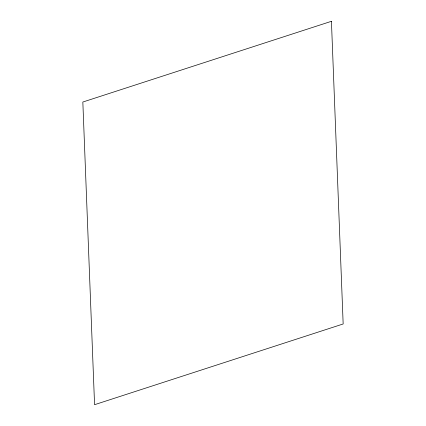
<?xml version="1.0" encoding="UTF-8"?>
<svg xmlns="http://www.w3.org/2000/svg" width="426" height="426" viewBox="0 0 426 426"><rect width="100%" height="100%" fill="white"/><g stroke="black" fill="none" stroke-linecap="round" stroke-linejoin="round"><path stroke-width="0.64" d="M331.433 21.3L82.836 102.027L94.567 404.7L343.164 323.973L331.433 21.3"/></g></svg>
